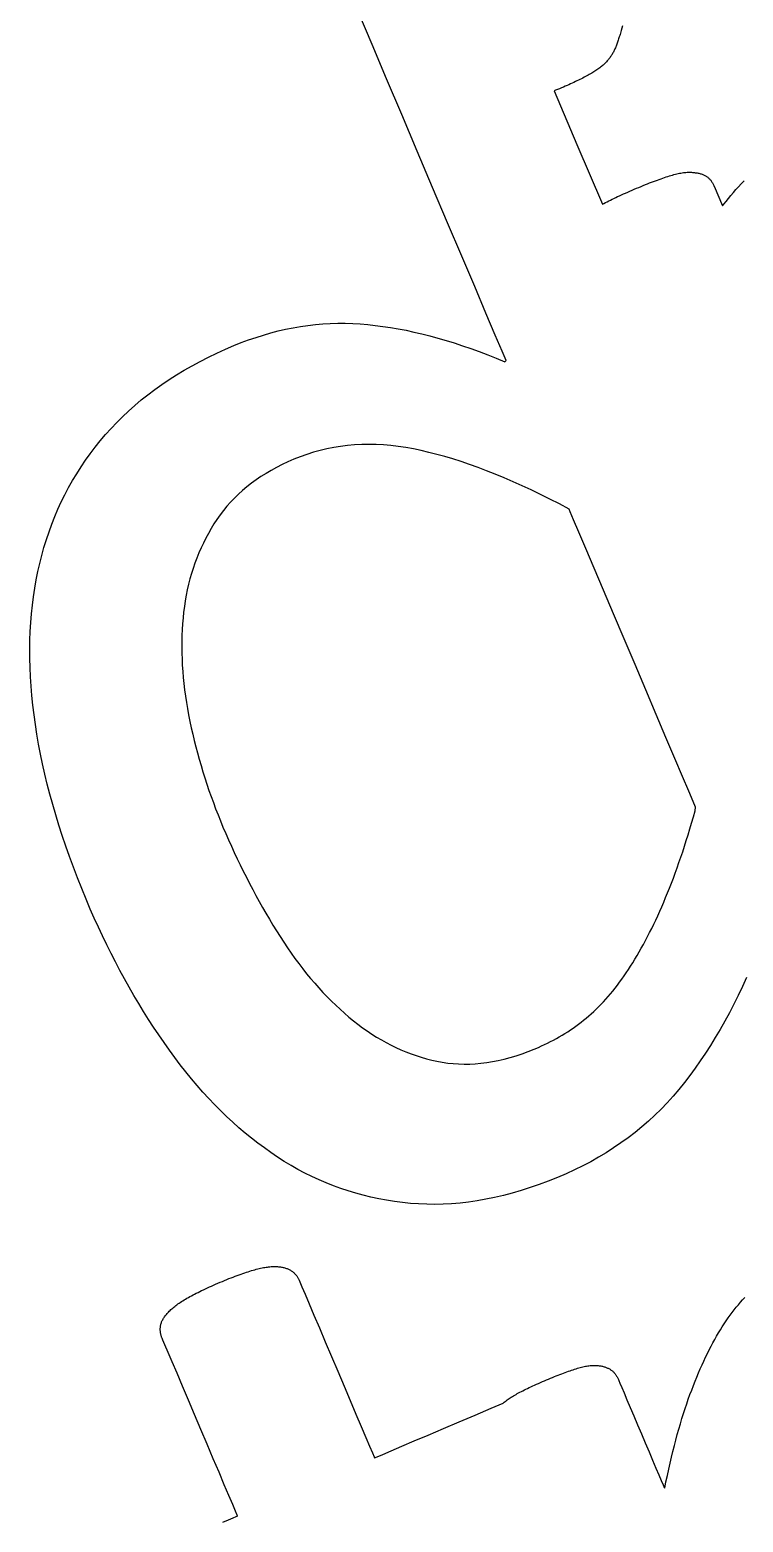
# Model space of a CAD drawing. Header units: millimetres. Extents: x 47 to 159, y 49 to 299.
# Drawn here: x 103.59 to 108.07, y 180.48 to 189.82 of the extents above; entities that cross this region are included whole.
import ezdxf

# ---------------------------------------------------------------- set-up
doc = ezdxf.new("R2010")
doc.units = ezdxf.units.MM

# ---------------------------------------------------------------- blocks, each defined once
blk = doc.blocks.new('angel 01')
for points in [[(-15.353, 141.0485), (-15.3608, 141.0193), (-15.3629, 141.0115), (-15.3651, 141.0037), (-15.3674, 140.9961), (-15.3696, 140.9887), (-15.3719, 140.9814), (-15.3741, 140.9742), (-15.3764, 140.9673), (-15.3787, 140.9604), (-15.3809, 140.9538), (-15.3832, 140.9472), (-15.3855, 140.9409), (-15.3878, 140.9347), (-15.3901, 140.9286), (-15.3924, 140.9228), (-15.3946, 140.917), (-15.3969, 140.9115), (-15.3992, 140.906), (-15.4015, 140.9008), (-15.4039, 140.8956), (-15.4064, 140.8905), (-15.4091, 140.8854), (-15.4118, 140.8804), (-15.4146, 140.8755), (-15.4175, 140.8706), (-15.4205, 140.8658), (-15.4236, 140.861), (-15.4268, 140.8563), (-15.4301, 140.8516), (-15.4335, 140.847), (-15.437, 140.8425), (-15.4407, 140.838), (-15.4444, 140.8336), (-15.4482, 140.8292), (-15.4521, 140.8249), (-15.4562, 140.8207), (-15.4603, 140.8165), (-15.4646, 140.8123), (-15.4691, 140.808), (-15.4737, 140.8038), (-15.4786, 140.7996), (-15.4837, 140.7954), (-15.4889, 140.7911), (-15.4944, 140.7869), (-15.5, 140.7827), (-15.5059, 140.7785), (-15.5119, 140.7742), (-15.5182, 140.77), (-15.5247, 140.7657), (-15.5313, 140.7615), (-15.5382, 140.7572), (-15.5452, 140.7529), (-15.5525, 140.7486), (-15.5599, 140.7443), (-15.5676, 140.74), (-15.5754, 140.7357), (-15.5835, 140.7314), (-15.5919, 140.727), (-15.6005, 140.7226), (-15.6093, 140.7181), (-15.6184, 140.7136), (-15.6277, 140.7091), (-15.6372, 140.7044), (-15.647, 140.6998), (-15.6571, 140.6951), (-15.6673, 140.6903), (-15.6779, 140.6855), (-15.6886, 140.6807), (-15.6996, 140.6758), (-15.7108, 140.6709), (-15.7223, 140.6659), (-15.7341, 140.6609), (-15.7469, 140.6555), (-15.7595, 140.6504), (-15.7719, 140.6454), (-15.7797, 140.6424), (-15.6373, 140.3067), (-15.4782, 139.9319), (-15.4778, 139.9321), (-15.4684, 139.9371), (-15.4587, 139.9422), (-15.4487, 139.9473), (-15.4384, 139.9525), (-15.4279, 139.9578), (-15.417, 139.9631), (-15.4058, 139.9684), (-15.3944, 139.9738), (-15.3827, 139.9793), (-15.3706, 139.9849), (-15.3583, 139.9905), (-15.3457, 139.9961), (-15.3328, 140.0019), (-15.3196, 140.0077), (-15.3062, 140.0135), (-15.2924, 140.0194), (-15.2783, 140.0254), (-15.2637, 140.0316), (-15.2494, 140.0376), (-15.2353, 140.0434), (-15.2216, 140.0491), (-15.2081, 140.0545), (-15.1948, 140.0598), (-15.1819, 140.0649), (-15.1693, 140.0698), (-15.1569, 140.0746), (-15.1448, 140.0792), (-15.133, 140.0835), (-15.1215, 140.0877), (-15.1102, 140.0918), (-15.0992, 140.0956), (-15.0885, 140.0992), (-15.0781, 140.1027), (-15.068, 140.106), (-15.0581, 140.1091), (-15.0485, 140.1121), (-15.039, 140.1149), (-15.0298, 140.1174), (-15.0207, 140.1198), (-15.0119, 140.1219), (-15.0032, 140.1239), (-14.9947, 140.1256), (-14.9864, 140.1272), (-14.9783, 140.1285), (-14.9704, 140.1296), (-14.9626, 140.1306), (-14.9551, 140.1313), (-14.9477, 140.1318), (-14.9406, 140.1321), (-14.9336, 140.1322), (-14.9268, 140.1321), (-14.9202, 140.1318), (-14.9138, 140.1314), (-14.9076, 140.1309), (-14.9015, 140.1302), (-14.8956, 140.1295), (-14.8898, 140.1287), (-14.8842, 140.1277), (-14.8787, 140.1266), (-14.8734, 140.1255), (-14.8682, 140.1242), (-14.8632, 140.1228), (-14.8583, 140.1213), (-14.8536, 140.1197), (-14.8491, 140.118), (-14.8447, 140.1162), (-14.8404, 140.1142), (-14.8363, 140.1122), (-14.8324, 140.1101), (-14.8286, 140.1079), (-14.8249, 140.1055), (-14.8214, 140.1031), (-14.8179, 140.1004), (-14.8145, 140.0977), (-14.8112, 140.0948), (-14.8081, 140.0917), (-14.805, 140.0885), (-14.802, 140.0852), (-14.7991, 140.0818), (-14.7963, 140.0782), (-14.7937, 140.0744), (-14.7911, 140.0705), (-14.7886, 140.0665), (-14.7862, 140.0623), (-14.7839, 140.058), (-14.7817, 140.0535), (-14.7796, 140.0489), (-14.7718, 140.0306), (-14.732, 139.9367), (-14.7254, 139.9212), (-14.7175, 139.9312), (-14.703, 139.9493), (-14.6881, 139.9676), (-14.6727, 139.9861), (-14.657, 140.0045), (-14.6409, 140.0231), (-14.6244, 140.0416), (-14.6076, 140.0602), (-14.5904, 140.0788)], [(-17.8569, 131.6744), (-17.8208, 131.6897), (-17.7926, 131.7017), (-17.7735, 131.7098), (-17.765, 131.7134), (-17.7673, 131.7196), (-17.7777, 131.7442), (-17.7953, 131.7856), (-17.819, 131.8415), (-17.8479, 131.9095), (-17.8809, 131.9873), (-17.917, 132.0724), (-17.9553, 132.1627), (-17.9948, 132.2556), (-18.0344, 132.3489), (-18.0732, 132.4402), (-18.1101, 132.5272), (-18.1442, 132.6075), (-18.1744, 132.6788), (-18.1999, 132.7388), (-18.2195, 132.785), (-18.2323, 132.8151), (-18.2373, 132.8268), (-18.2388, 132.8307), (-18.2404, 132.8348), (-18.2418, 132.8389), (-18.2431, 132.843), (-18.2443, 132.8471), (-18.2453, 132.8513), (-18.2462, 132.8555), (-18.247, 132.8597), (-18.2477, 132.8639), (-18.2482, 132.8681), (-18.2486, 132.8724), (-18.2489, 132.8766), (-18.249, 132.8809), (-18.249, 132.8852), (-18.2488, 132.8895), (-18.2486, 132.8939), (-18.2482, 132.8982), (-18.2476, 132.9026), (-18.247, 132.907), (-18.2461, 132.9114), (-18.2451, 132.9158), (-18.2438, 132.9203), (-18.2422, 132.9248), (-18.2405, 132.9294), (-18.2385, 132.9339), (-18.2364, 132.9386), (-18.234, 132.9432), (-18.2314, 132.9479), (-18.2285, 132.9526), (-18.2255, 132.9574), (-18.2222, 132.9621), (-18.2187, 132.9669), (-18.215, 132.9718), (-18.211, 132.9766), (-18.2069, 132.9815), (-18.2025, 132.9865), (-18.1979, 132.9915), (-18.1931, 132.9965), (-18.188, 133.0015), (-18.1826, 133.0066), (-18.1771, 133.0116), (-18.1712, 133.0166), (-18.1651, 133.0217), (-18.1588, 133.0267), (-18.1522, 133.0318), (-18.1454, 133.0368), (-18.1383, 133.0419), (-18.131, 133.047), (-18.1234, 133.052), (-18.1156, 133.0571), (-18.1075, 133.0622), (-18.0992, 133.0673), (-18.0907, 133.0724), (-18.0819, 133.0776), (-18.0728, 133.0827), (-18.0634, 133.0879), (-18.0538, 133.0932), (-18.0438, 133.0985), (-18.0336, 133.1038), (-18.0231, 133.1092), (-18.0123, 133.1147), (-18.0012, 133.1201), (-17.9898, 133.1257), (-17.9781, 133.1312), (-17.9662, 133.1369), (-17.9539, 133.1425), (-17.9414, 133.1482), (-17.9285, 133.154), (-17.9154, 133.1598), (-17.902, 133.1656), (-17.8883, 133.1715), (-17.8741, 133.1776), (-17.8598, 133.1836), (-17.8457, 133.1894), (-17.832, 133.195), (-17.8185, 133.2004), (-17.8052, 133.2056), (-17.7922, 133.2107), (-17.7795, 133.2155), (-17.7671, 133.2202), (-17.7549, 133.2247), (-17.743, 133.229), (-17.7314, 133.2331), (-17.72, 133.237), (-17.7089, 133.2407), (-17.698, 133.2442), (-17.6875, 133.2475), (-17.6771, 133.2507), (-17.6671, 133.2536), (-17.6573, 133.2564), (-17.6477, 133.259), (-17.6383, 133.2614), (-17.6291, 133.2636), (-17.6201, 133.2657), (-17.6113, 133.2676), (-17.6026, 133.2693), (-17.5942, 133.2708), (-17.586, 133.2721), (-17.5779, 133.2733), (-17.5701, 133.2743), (-17.5624, 133.2751), (-17.5549, 133.2757), (-17.5477, 133.2761), (-17.5406, 133.2764), (-17.5337, 133.2764), (-17.527, 133.2763), (-17.5205, 133.276), (-17.5141, 133.2756), (-17.508, 133.2751), (-17.502, 133.2744), (-17.4961, 133.2737), (-17.4903, 133.2728), (-17.4847, 133.2718), (-17.4793, 133.2706), (-17.474, 133.2694), (-17.4688, 133.268), (-17.4638, 133.2665), (-17.4589, 133.2649), (-17.4541, 133.2632), (-17.4495, 133.2613), (-17.445, 133.2593), (-17.4407, 133.2572), (-17.4365, 133.255), (-17.4325, 133.2527), (-17.4286, 133.2503), (-17.4248, 133.2477), (-17.4212, 133.2451), (-17.4176, 133.2424), (-17.4142, 133.2395), (-17.4109, 133.2367), (-17.4078, 133.2337), (-17.4047, 133.2306), (-17.4017, 133.2274), (-17.3989, 133.2242), (-17.3962, 133.2208), (-17.3936, 133.2174), (-17.3911, 133.2139), (-17.3888, 133.2103), (-17.3865, 133.2066), (-17.3844, 133.2028), (-17.3824, 133.199), (-17.3805, 133.195), (-17.3788, 133.1912), (-17.3738, 133.1795), (-17.361, 133.1494), (-17.3414, 133.1032), (-17.316, 133.0432), (-17.2857, 132.9719), (-17.2516, 132.8916), (-17.2147, 132.8046), (-17.1759, 132.7133), (-17.1363, 132.62), (-17.0969, 132.5271), (-17.0586, 132.4368), (-17.0224, 132.3517), (-16.9894, 132.2739), (-16.9606, 132.2059), (-16.9368, 132.15), (-16.9192, 132.1086), (-16.9088, 132.0839), (-16.9056, 132.0782), (-16.8899, 132.0848), (-16.8547, 132.0998), (-16.8025, 132.1219), (-16.7359, 132.1502), (-16.6573, 132.1836), (-16.5694, 132.2209), (-16.4747, 132.2611), (-16.3756, 132.3031), (-16.2748, 132.3459), (-16.1748, 132.3884), (-16.1005, 132.4199), (-16.0985, 132.4217), (-16.093, 132.4264), (-16.0874, 132.4311), (-16.0815, 132.4357), (-16.0755, 132.4403), (-16.0692, 132.4448), (-16.0627, 132.4493), (-16.056, 132.4538), (-16.0491, 132.4583), (-16.042, 132.4627), (-16.0347, 132.4671), (-16.0272, 132.4714), (-16.0195, 132.4757), (-16.0115, 132.4802), (-16.0032, 132.4846), (-15.9946, 132.4892), (-15.9857, 132.4938), (-15.9765, 132.4985), (-15.9669, 132.5033), (-15.9571, 132.5082), (-15.9469, 132.5131), (-15.9364, 132.5181), (-15.9256, 132.5231), (-15.9145, 132.5283), (-15.903, 132.5335), (-15.8913, 132.5388), (-15.8792, 132.5442), (-15.8668, 132.5496), (-15.8541, 132.5551), (-15.8411, 132.5607), (-15.8279, 132.5663), (-15.8152, 132.5717), (-15.8028, 132.5768), (-15.7906, 132.5819), (-15.7786, 132.5868), (-15.7668, 132.5915), (-15.7553, 132.5961), (-15.744, 132.6005), (-15.7329, 132.6047), (-15.722, 132.6088), (-15.7114, 132.6128), (-15.701, 132.6166), (-15.6908, 132.6202), (-15.6808, 132.6237), (-15.671, 132.627), (-15.6615, 132.6302), (-15.6522, 132.6332), (-15.6431, 132.636), (-15.6343, 132.6388), (-15.6256, 132.6414), (-15.6171, 132.6437), (-15.6088, 132.6459), (-15.6006, 132.648), (-15.5926, 132.6498), (-15.5848, 132.6514), (-15.5771, 132.6528), (-15.5696, 132.6541), (-15.5623, 132.6551), (-15.5552, 132.656), (-15.5482, 132.6566), (-15.5414, 132.6571), (-15.5347, 132.6574), (-15.5283, 132.6574), (-15.522, 132.6573), (-15.5158, 132.657), (-15.5099, 132.6565), (-15.5041, 132.6559), (-15.4985, 132.6552), (-15.493, 132.6543), (-15.4876, 132.6534), (-15.4824, 132.6524), (-15.4773, 132.6513), (-15.4723, 132.65), (-15.4675, 132.6487), (-15.4628, 132.6473), (-15.4582, 132.6458), (-15.4538, 132.6442), (-15.4495, 132.6424), (-15.4453, 132.6406), (-15.4413, 132.6387), (-15.4374, 132.6367), (-15.4336, 132.6346), (-15.43, 132.6325), (-15.4265, 132.6302), (-15.4231, 132.6278), (-15.4198, 132.6253), (-15.4165, 132.6227), (-15.4134, 132.6199), (-15.4103, 132.6171), (-15.4073, 132.614), (-15.4044, 132.6109), (-15.4016, 132.6076), (-15.3988, 132.6042), (-15.3961, 132.6007), (-15.3935, 132.5971), (-15.391, 132.5933), (-15.3886, 132.5893), (-15.3862, 132.5853), (-15.384, 132.5811), (-15.3818, 132.5768), (-15.3797, 132.5723), (-15.3776, 132.5677), (-15.3753, 132.5623), (-15.3684, 132.546), (-15.3572, 132.5195), (-15.3422, 132.4843), (-15.3242, 132.4419), (-15.3037, 132.3937), (-15.2814, 132.341), (-15.2578, 132.2855), (-15.2336, 132.2284), (-15.2094, 132.1713), (-15.1857, 132.1156), (-15.1633, 132.0627), (-15.1426, 132.0141), (-15.1244, 131.9712), (-15.1093, 131.9355), (-15.0977, 131.9084), (-15.0905, 131.8913), (-15.0877, 131.8875), (-15.0794, 131.9278), (-15.071, 131.9674), (-15.0625, 132.0062), (-15.0538, 132.0443), (-15.045, 132.0817), (-15.0361, 132.1184), (-15.027, 132.1544), (-15.0178, 132.1896), (-15.0085, 132.2242), (-14.999, 132.258), (-14.9894, 132.2911), (-14.9797, 132.3235), (-14.9698, 132.3552), (-14.9598, 132.3861), (-14.9497, 132.4164), (-14.9394, 132.4459), (-14.929, 132.4747), (-14.9185, 132.5028), (-14.908, 132.5303), (-14.8973, 132.5573), (-14.8865, 132.5838), (-14.8757, 132.6097), (-14.8648, 132.6351), (-14.8537, 132.66), (-14.8426, 132.6844), (-14.8314, 132.7082), (-14.8201, 132.7315), (-14.8087, 132.7543), (-14.7973, 132.7766), (-14.7857, 132.7984), (-14.7741, 132.8197), (-14.7623, 132.8404), (-14.7505, 132.8606), (-14.7386, 132.8803), (-14.7266, 132.8995), (-14.7146, 132.9181), (-14.7023, 132.9363), (-14.6899, 132.9541), (-14.6774, 132.9715), (-14.6647, 132.9885), (-14.6519, 133.0051), (-14.6389, 133.0213), (-14.6258, 133.0371), (-14.6125, 133.0525), (-14.5991, 133.0675), (-14.5855, 133.0821)], [(-14.574, 135.0876), (-14.6001, 135.0306), (-14.6268, 134.9747), (-14.6542, 134.9198), (-14.6822, 134.866), (-14.7109, 134.8132), (-14.7402, 134.7615), (-14.7703, 134.7108), (-14.8009, 134.6611), (-14.8323, 134.6125), (-14.8643, 134.5649), (-14.8969, 134.5184), (-14.9302, 134.4729), (-14.9642, 134.4285), (-14.9991, 134.3852), (-15.035, 134.3432), (-15.0721, 134.3024), (-15.1102, 134.2628), (-15.1495, 134.2243), (-15.1898, 134.1872), (-15.2311, 134.1512), (-15.2736, 134.1164), (-15.3172, 134.0829), (-15.3618, 134.0505), (-15.4075, 134.0194), (-15.4543, 133.9895), (-15.5021, 133.9608), (-15.5511, 133.9333), (-15.6011, 133.907), (-15.6522, 133.8819), (-15.7044, 133.8581), (-15.7598, 133.8345), (-15.8173, 133.8116), (-15.8744, 133.7903), (-15.9311, 133.7707), (-15.9874, 133.7528), (-16.0433, 133.7365), (-16.0988, 133.722), (-16.1539, 133.709), (-16.2085, 133.6978), (-16.2627, 133.6883), (-16.3165, 133.6804), (-16.3699, 133.6742), (-16.4228, 133.6696), (-16.4754, 133.6668), (-16.5275, 133.6656), (-16.5792, 133.6661), (-16.6305, 133.6682), (-16.6814, 133.672), (-16.7318, 133.6774), (-16.7818, 133.684), (-16.8312, 133.6919), (-16.8802, 133.7011), (-16.9286, 133.7115), (-16.9766, 133.7232), (-17.024, 133.7362), (-17.071, 133.7504), (-17.1175, 133.7659), (-17.1635, 133.7826), (-17.2089, 133.8006), (-17.254, 133.8199), (-17.2985, 133.8404), (-17.3425, 133.8622), (-17.386, 133.8853), (-17.4291, 133.9096), (-17.4717, 133.9352), (-17.5137, 133.9621), (-17.5552, 133.99), (-17.5963, 134.0191), (-17.6369, 134.0493), (-17.677, 134.0805), (-17.7167, 134.1129), (-17.756, 134.1463), (-17.7948, 134.1808), (-17.8332, 134.2164), (-17.8711, 134.2531), (-17.9086, 134.2909), (-17.9456, 134.3298), (-17.9822, 134.3697), (-18.0183, 134.4108), (-18.054, 134.453), (-18.0892, 134.4962), (-18.124, 134.5405), (-18.1583, 134.5859), (-18.1922, 134.6324), (-18.2255, 134.6796), (-18.2584, 134.7274), (-18.2907, 134.7758), (-18.3224, 134.8248), (-18.3537, 134.8744), (-18.3844, 134.9246), (-18.4146, 134.9754), (-18.4442, 135.0267), (-18.4734, 135.0787), (-18.502, 135.1313), (-18.5301, 135.1844), (-18.5577, 135.2382), (-18.5847, 135.2925), (-18.6112, 135.3475), (-18.6372, 135.403), (-18.6627, 135.4591), (-18.6876, 135.5159), (-18.7137, 135.5772), (-18.7416, 135.6447), (-18.7682, 135.7119), (-18.7938, 135.7787), (-18.8182, 135.8451), (-18.8414, 135.911), (-18.8636, 135.9766), (-18.8845, 136.0419), (-18.9044, 136.1067), (-18.9231, 136.1711), (-18.9407, 136.2351), (-18.9571, 136.2988), (-18.9724, 136.3621), (-18.9866, 136.4249), (-18.9996, 136.4874), (-19.0115, 136.5495), (-19.0223, 136.6113), (-19.0319, 136.6726), (-19.0404, 136.7335), (-19.0476, 136.7937), (-19.0537, 136.8535), (-19.0587, 136.9126), (-19.0624, 136.9712), (-19.065, 137.0292), (-19.0664, 137.0867), (-19.0667, 137.1436), (-19.0657, 137.1999), (-19.0636, 137.2556), (-19.0603, 137.3108), (-19.0559, 137.3654), (-19.0503, 137.4195), (-19.0435, 137.473), (-19.0355, 137.5259), (-19.0263, 137.5782), (-19.016, 137.63), (-19.0045, 137.6812), (-18.9918, 137.7318), (-18.9779, 137.7817), (-18.9628, 137.8309), (-18.9465, 137.8794), (-18.929, 137.9273), (-18.9103, 137.9745), (-18.8904, 138.021), (-18.8693, 138.0669), (-18.847, 138.112), (-18.8235, 138.1565), (-18.7988, 138.2003), (-18.7729, 138.2435), (-18.7458, 138.286), (-18.7175, 138.3278), (-18.688, 138.3689), (-18.6572, 138.4093), (-18.6253, 138.4491), (-18.5922, 138.4882), (-18.5579, 138.5265), (-18.5224, 138.564), (-18.4856, 138.6006), (-18.4476, 138.6363), (-18.4083, 138.6712), (-18.3679, 138.7053), (-18.3261, 138.7385), (-18.2831, 138.7708), (-18.2389, 138.8023), (-18.1935, 138.8329), (-18.1468, 138.8627), (-18.0988, 138.8916), (-18.0497, 138.9197), (-17.9993, 138.9469), (-17.9476, 138.9733), (-17.8947, 138.9988), (-17.8406, 139.0234), (-17.788, 139.046), (-17.7418, 139.0646), (-17.6954, 139.0819), (-17.6491, 139.0978), (-17.6027, 139.1124), (-17.5563, 139.1257), (-17.5098, 139.1376), (-17.4633, 139.1483), (-17.4168, 139.1576), (-17.3702, 139.1656), (-17.3236, 139.1722), (-17.2769, 139.1776), (-17.2302, 139.1816), (-17.1835, 139.1843), (-17.1367, 139.1857), (-17.0899, 139.1857), (-17.043, 139.1845), (-16.9961, 139.1819), (-16.9491, 139.178), (-16.9018, 139.1729), (-16.8541, 139.1668), (-16.806, 139.1595), (-16.7574, 139.1512), (-16.7085, 139.1418), (-16.6591, 139.1313), (-16.6094, 139.1197), (-16.5592, 139.107), (-16.5087, 139.0933), (-16.4577, 139.0784), (-16.4063, 139.0625), (-16.3545, 139.0454), (-16.3023, 139.0273), (-16.2497, 139.0081), (-16.1967, 138.9878), (-16.1433, 138.9664), (-16.0895, 138.9439), (-16.0814, 138.9518), (-16.1066, 139.0112), (-16.1495, 139.1122), (-16.2076, 139.249), (-16.2783, 139.4156), (-16.3593, 139.6064), (-16.448, 139.8154), (-16.542, 140.037), (-16.6389, 140.2651), (-16.7361, 140.4942), (-16.8312, 140.7182), (-16.9218, 140.9315), (-17.0052, 141.1282)]]:
    blk.add_lwpolyline(points)
blk.add_lwpolyline([(-15.6869, 138.0222), (-15.7472, 138.054), (-15.8068, 138.0845), (-15.8656, 138.1137), (-15.9238, 138.1416), (-15.9812, 138.1683), (-16.038, 138.1936), (-16.094, 138.2178), (-16.1492, 138.2406), (-16.2038, 138.2622), (-16.2576, 138.2824), (-16.3107, 138.3015), (-16.3631, 138.3192), (-16.4148, 138.3357), (-16.4657, 138.3509), (-16.5159, 138.3648), (-16.5654, 138.3774), (-16.6141, 138.3888), (-16.6622, 138.3989), (-16.7099, 138.4075), (-16.7571, 138.4145), (-16.8039, 138.42), (-16.8502, 138.4239), (-16.8961, 138.4263), (-16.9416, 138.4271), (-16.9866, 138.4264), (-17.0311, 138.4241), (-17.0752, 138.4203), (-17.1189, 138.4149), (-17.1621, 138.4079), (-17.2049, 138.3994), (-17.2473, 138.3894), (-17.2892, 138.3778), (-17.3307, 138.3646), (-17.3717, 138.3499), (-17.4123, 138.3337), (-17.4494, 138.3174), (-17.4853, 138.3005), (-17.5201, 138.2828), (-17.5538, 138.2644), (-17.5864, 138.2452), (-17.618, 138.2253), (-17.6484, 138.2046), (-17.6778, 138.1833), (-17.7062, 138.1611), (-17.7334, 138.1382), (-17.7596, 138.1146), (-17.7847, 138.0903), (-17.8087, 138.0652), (-17.8317, 138.0393), (-17.8536, 138.0127), (-17.8744, 137.9854), (-17.8941, 137.9573), (-17.9128, 137.9285), (-17.9306, 137.8993), (-17.9476, 137.8696), (-17.9638, 137.8396), (-17.9791, 137.8091), (-17.9936, 137.7782), (-18.0072, 137.7469), (-18.0201, 137.7152), (-18.0321, 137.6831), (-18.0432, 137.6506), (-18.0536, 137.6177), (-18.0631, 137.5844), (-18.0717, 137.5507), (-18.0796, 137.5165), (-18.0866, 137.482), (-18.0927, 137.4471), (-18.0981, 137.4117), (-18.1026, 137.376), (-18.1063, 137.3399), (-18.1093, 137.3036), (-18.1117, 137.267), (-18.1133, 137.2302), (-18.1142, 137.1933), (-18.1145, 137.156), (-18.1141, 137.1186), (-18.1129, 137.0809), (-18.1111, 137.0431), (-18.1086, 137.005), (-18.1053, 136.9666), (-18.1014, 136.9281), (-18.0968, 136.8893), (-18.0915, 136.8503), (-18.0855, 136.811), (-18.0788, 136.7716), (-18.0714, 136.7319), (-18.0633, 136.692), (-18.0548, 136.6522), (-18.0457, 136.6124), (-18.0362, 136.5728), (-18.0263, 136.5333), (-18.0159, 136.4939), (-18.0051, 136.4546), (-17.9938, 136.4154), (-17.982, 136.3763), (-17.9698, 136.3374), (-17.9572, 136.2986), (-17.9441, 136.2598), (-17.9305, 136.2212), (-17.9165, 136.1827), (-17.902, 136.1443), (-17.8871, 136.106), (-17.8718, 136.0679), (-17.856, 136.0298), (-17.8389, 135.99), (-17.8214, 135.95), (-17.8035, 135.9102), (-17.7854, 135.8707), (-17.7669, 135.8314), (-17.7481, 135.7924), (-17.729, 135.7536), (-17.7096, 135.7151), (-17.6899, 135.6769), (-17.6698, 135.6388), (-17.6495, 135.6011), (-17.6288, 135.5636), (-17.6079, 135.5263), (-17.5866, 135.4893), (-17.565, 135.4526), (-17.5432, 135.4161), (-17.521, 135.3798), (-17.4985, 135.3438), (-17.4756, 135.3084), (-17.4524, 135.2738), (-17.4289, 135.2398), (-17.405, 135.2066), (-17.3809, 135.1741), (-17.3565, 135.1422), (-17.3317, 135.1111), (-17.3067, 135.0808), (-17.2813, 135.0511), (-17.2556, 135.0221), (-17.2296, 134.9939), (-17.2033, 134.9663), (-17.1766, 134.9395), (-17.1497, 134.9134), (-17.1224, 134.8881), (-17.0948, 134.8634), (-17.067, 134.8395), (-17.0387, 134.8163), (-17.0102, 134.794), (-16.9814, 134.7726), (-16.9523, 134.7521), (-16.9229, 134.7325), (-16.8932, 134.7139), (-16.8633, 134.6962), (-16.833, 134.6795), (-16.8025, 134.6636), (-16.7717, 134.6487), (-16.7406, 134.6347), (-16.7092, 134.6216), (-16.6775, 134.6094), (-16.6456, 134.5982), (-16.6133, 134.5879), (-16.5808, 134.5785), (-16.5479, 134.57), (-16.5148, 134.5625), (-16.4814, 134.5562), (-16.4477, 134.5512), (-16.4137, 134.5476), (-16.3793, 134.5453), (-16.3447, 134.5444), (-16.3097, 134.5448), (-16.2745, 134.5466), (-16.2389, 134.5497), (-16.2031, 134.5542), (-16.1669, 134.56), (-16.1304, 134.5672), (-16.0936, 134.5757), (-16.0565, 134.5856), (-16.0191, 134.5968), (-15.9814, 134.6093), (-15.9434, 134.6233), (-15.9051, 134.6385), (-15.8793, 134.6495), (-15.8599, 134.6581), (-15.8408, 134.667), (-15.8219, 134.6762), (-15.8032, 134.6856), (-15.7847, 134.6953), (-15.7665, 134.7053), (-15.7484, 134.7155), (-15.7306, 134.726), (-15.713, 134.7368), (-15.6956, 134.7478), (-15.6784, 134.7592), (-15.6614, 134.7707), (-15.6446, 134.7826), (-15.628, 134.7947), (-15.6116, 134.8071), (-15.5955, 134.8198), (-15.5795, 134.8327), (-15.5638, 134.846), (-15.5482, 134.8597), (-15.5327, 134.8739), (-15.5174, 134.8884), (-15.5021, 134.9034), (-15.487, 134.9189), (-15.4719, 134.9347), (-15.457, 134.951), (-15.4423, 134.9677), (-15.4276, 134.9849), (-15.413, 135.0025), (-15.3986, 135.0205), (-15.3843, 135.0389), (-15.3701, 135.0578), (-15.3561, 135.077), (-15.3421, 135.0968), (-15.3283, 135.1169), (-15.3146, 135.1375), (-15.301, 135.1585), (-15.2875, 135.18), (-15.274, 135.202), (-15.2606, 135.2244), (-15.2473, 135.2473), (-15.2341, 135.2707), (-15.221, 135.2945), (-15.2079, 135.3188), (-15.1949, 135.3436), (-15.182, 135.3688), (-15.1692, 135.3945), (-15.1564, 135.4207), (-15.1437, 135.4473), (-15.1311, 135.4744), (-15.1186, 135.502), (-15.1062, 135.5301), (-15.0938, 135.5586), (-15.0815, 135.5876), (-15.0693, 135.6172), (-15.0572, 135.6474), (-15.0452, 135.6781), (-15.0333, 135.7095), (-15.0214, 135.7414), (-15.0096, 135.7739), (-14.998, 135.807), (-14.9864, 135.8407), (-14.9749, 135.8749), (-14.9635, 135.9098), (-14.9522, 135.9452), (-14.9409, 135.9813), (-14.9298, 136.0179), (-14.9187, 136.055), (-14.9077, 136.0928), (-14.8969, 136.1311), (-14.894, 136.1543), (-14.909, 136.1897), (-14.9368, 136.2552), (-14.9757, 136.3468), (-15.0238, 136.4601), (-15.0794, 136.5911), (-15.1407, 136.7356), (-15.206, 136.8894), (-15.2735, 137.0484), (-15.3413, 137.2083), (-15.4079, 137.365), (-15.4713, 137.5144), (-15.5298, 137.6522), (-15.5816, 137.7743), (-15.625, 137.8765), (-15.6582, 137.9547), (-15.6794, 138.0047)], close=True)

msp = doc.modelspace()

# ---------------------------------------------------------------- block references
msp.add_blockref('angel 01', (122.6612, 48.8006))

doc.saveas('drawing.dxf')
